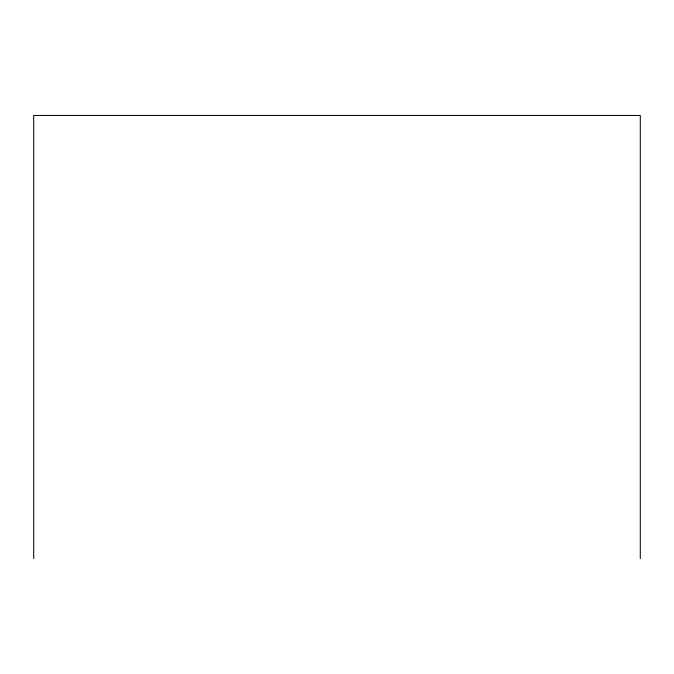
<?xml version="1.0" encoding="UTF-8"?>
<svg xmlns="http://www.w3.org/2000/svg" width="674" height="674" viewBox="0 0 674 674"><rect width="100%" height="100%" fill="white"/><g stroke="black" fill="none" stroke-linecap="round" stroke-linejoin="round"><path stroke-width="1.01" d="M640.3 558.561L640.3 115.439L33.7 115.439L33.7 558.561"/></g></svg>
